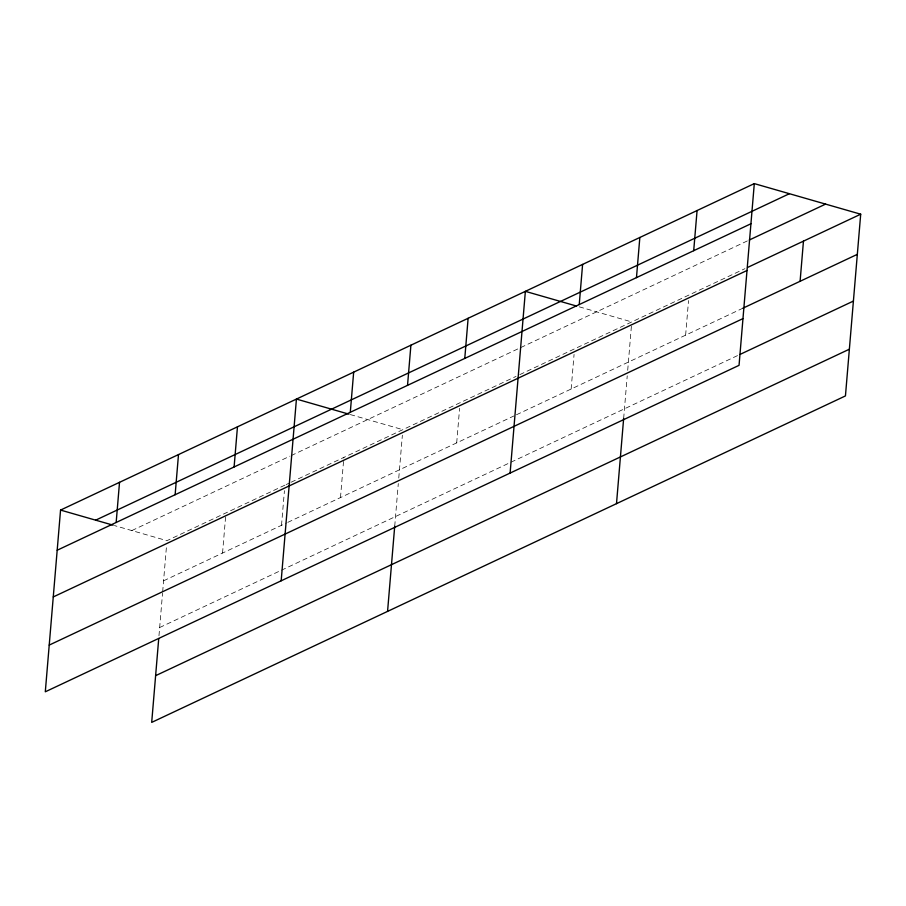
<?xml version="1.0" encoding="UTF-8"?>
<svg xmlns="http://www.w3.org/2000/svg" width="906" height="906" viewBox="0 0 906 906"><rect width="100%" height="100%" fill="white"/><g stroke="black" fill="none" stroke-linecap="round" stroke-linejoin="round"><path stroke-width="0.68" stroke-dasharray="4.53 3.4" d="M158.969 635.785L162.548 593.181M162.661 591.799L166.489 546.205M222.548 553.056L225.809 514.302M281.517 525.31L284.427 490.701M340.486 497.564L343.861 457.417M394.722 526.16L398.3 483.555M398.765 478.062L402.366 435.208M456.692 442.887L459.602 408.266M571.154 389.014L574.064 354.405M623.656 418.425L627.235 375.82M627.699 370.328L631.527 324.699M685.627 335.152L688.537 300.543M131.846 530.565L289.931 456.171M291.188 455.582L748.005 240.611M284.892 485.163L166.953 540.667L114.428 525.559M286.149 484.574L289.909 482.807M291.166 482.207L516.024 376.398M519.84 374.597L744.958 268.663M163.578 580.814L286.534 522.955M287.791 522.366L513.928 415.945M516.465 414.755L742.863 308.221M159.66 627.53L280.101 570.848M281.358 570.259L738.934 354.937M579.24 306.828L631.765 321.936M350.305 414.563L402.83 429.671"/><path stroke-width="1.36" d="M754.302 183.612L60.555 510.078L45.3 691.799L739.047 365.333L754.302 183.612L860.7 214.201L845.445 395.922L151.698 722.388L158.731 638.537M116.161 522.468L119.524 482.32M175.13 494.721L178.493 454.574M234.099 466.975L237.463 426.828M281.177 580.803L296.432 399.07L348.957 414.178M350.294 412.287L353.668 372.14M387.564 611.391L394.722 526.16M407.53 385.356L410.905 345.209M464.767 358.425L468.13 318.278M510.112 473.068L525.367 291.347L576.556 306.058M579.228 304.563L582.603 264.416M616.499 503.657L623.656 418.425M636.465 277.632L639.84 237.474M693.702 250.69L697.076 210.543M800.1 281.279L803.463 241.132M95.674 520.169L789.42 193.703M57.191 550.225L750.938 223.759M749.273 240.022L825.593 204.11M747.507 267.474L860.7 214.201M53.261 596.941L747.008 270.486M742.863 308.221L857.325 254.348M49.218 645.083L742.965 318.618M740.213 354.337L853.407 301.075M155.617 675.672L849.364 349.206M60.555 510.078L113.091 525.174"/></g></svg>
